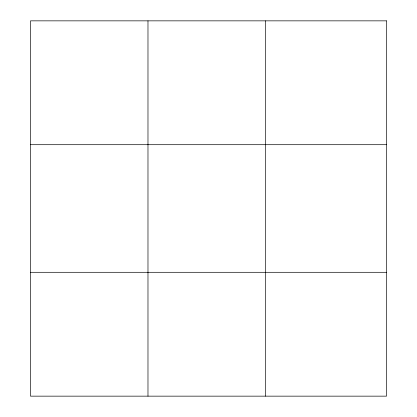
<?xml version="1.0" encoding="UTF-8"?>
<svg xmlns="http://www.w3.org/2000/svg" width="417" height="417" viewBox="0 0 417 417"><rect width="100%" height="100%" fill="white"/><g stroke="black" fill="none" stroke-linecap="round" stroke-linejoin="round"><path stroke-width="0.63" d="M147.978 396.15L147.978 20.85M265.462 396.15L265.462 20.85M30.488 144.699L386.512 144.699M30.488 272.301L386.512 272.301M386.512 20.85L386.512 396.15L30.488 396.15L30.488 20.85L386.512 20.85"/></g></svg>
